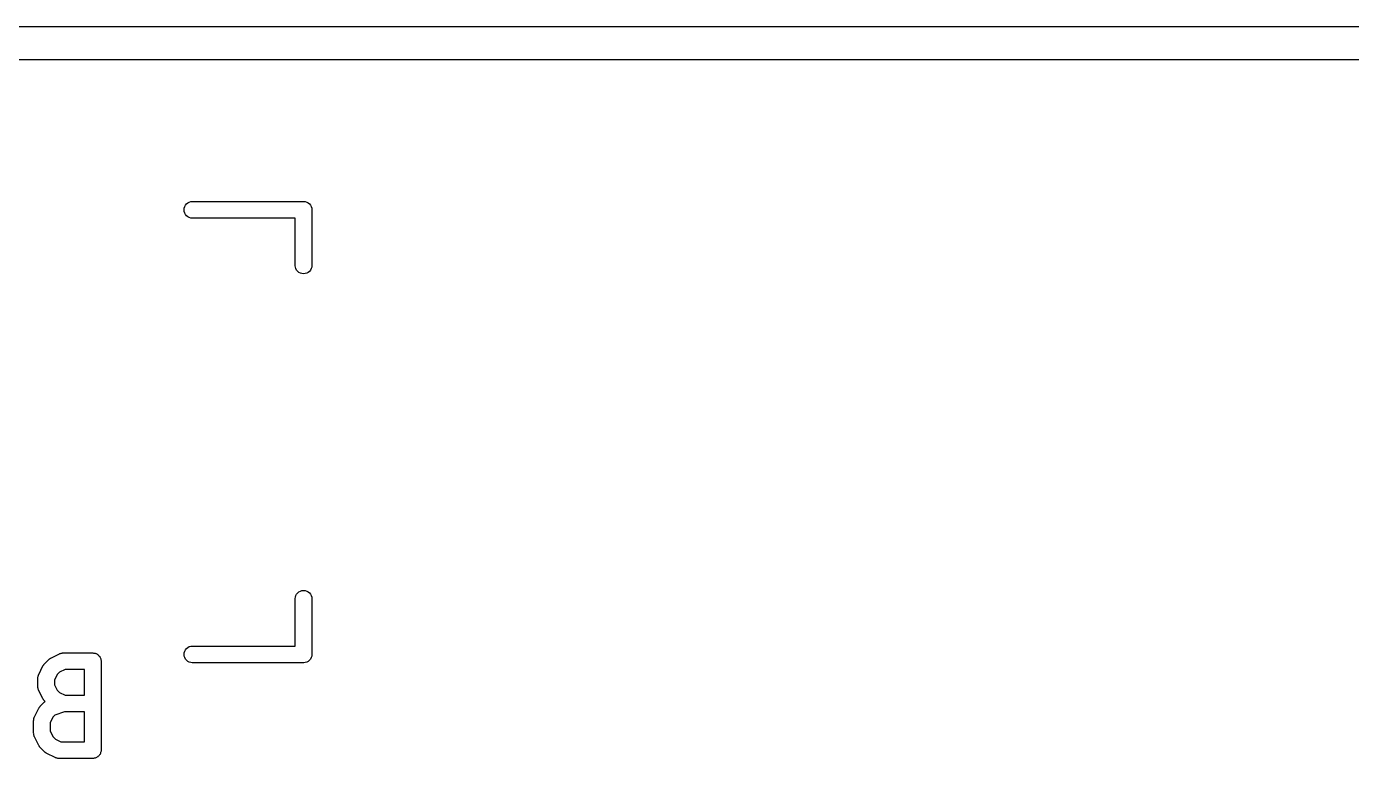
# Model space of a CAD drawing. Extents: x 2.95 to 6.9, y -5.52 to -1.96.
# Drawn here: x 4.1144 to 4.5839, y -2.2219 to -1.9626 of the extents above; entities that cross this region are included whole.
import ezdxf

# ---------------------------------------------------------------- set-up
doc = ezdxf.new("R2010")
doc.units = 0
doc.header["$MEASUREMENT"] = 0
doc.layers.add('BLACK', color=7, linetype='CONTINUOUS')

msp = doc.modelspace()

# ---------------------------------------------------------------- linework, layer by layer
at = {"layer": 'BLACK', "linetype": 'CONTINUOUS'}
for p, q in [((2.95305, -1.9626), (6.88947, -1.9626)), ((6.88386, -1.97441), (2.95866, -1.97441)), ((4.17026, -2.02756), (4.17032, -2.02698)), ((4.17032, -2.02814), (4.17026, -2.02756)), ((4.17032, -2.02698), (4.17049, -2.02642)), ((4.17049, -2.02869), (4.17032, -2.02814)), ((4.17049, -2.02642), (4.17076, -2.02591)), ((4.17076, -2.02591), (4.17113, -2.02546)), ((4.17113, -2.02546), (4.17158, -2.02509)), ((4.17158, -2.02509), (4.17209, -2.02482)), ((4.17209, -2.02482), (4.17265, -2.02465)), ((4.17265, -2.02465), (4.17308, -2.02461)), ((4.17308, -2.02461), (4.21245, -2.02461)), ((4.21245, -2.02461), (4.2126, -2.02459)), ((4.2126, -2.02459), (4.21274, -2.02461)), ((4.21274, -2.02461), (4.21318, -2.02465)), ((4.21318, -2.02465), (4.21373, -2.02482)), ((4.21373, -2.02482), (4.21425, -2.02509)), ((4.21425, -2.02509), (4.2147, -2.02546)), ((4.2147, -2.02546), (4.21507, -2.02591)), ((4.21507, -2.02591), (4.21534, -2.02642)), ((4.21534, -2.02642), (4.21551, -2.02698)), ((4.21551, -2.02698), (4.21557, -2.02756)), ((4.21557, -2.02756), (4.21555, -2.0277)), ((4.21555, -2.0277), (4.21555, -2.04739)), ((4.17076, -2.02921), (4.17049, -2.02869)), ((4.17113, -2.02966), (4.17076, -2.02921)), ((4.17158, -2.03003), (4.17113, -2.02966)), ((4.17209, -2.0303), (4.17158, -2.03003)), ((4.17265, -2.03047), (4.17209, -2.0303)), ((4.17308, -2.03051), (4.17265, -2.03047)), ((4.20965, -2.03051), (4.17308, -2.03051)), ((4.20965, -2.04739), (4.20965, -2.03051)), ((4.20969, -2.04782), (4.20965, -2.04739)), ((4.20986, -2.04838), (4.20969, -2.04782)), ((4.21013, -2.04889), (4.20986, -2.04838)), ((4.2105, -2.04934), (4.21013, -2.04889)), ((4.21095, -2.04971), (4.2105, -2.04934)), ((4.21146, -2.04999), (4.21095, -2.04971)), ((4.21202, -2.05015), (4.21146, -2.04999)), ((4.2126, -2.05021), (4.21202, -2.05015)), ((4.21318, -2.05015), (4.2126, -2.05021)), ((4.21373, -2.04999), (4.21318, -2.05015)), ((4.21425, -2.04971), (4.21373, -2.04999)), ((4.2147, -2.04934), (4.21425, -2.04971)), ((4.21507, -2.04889), (4.2147, -2.04934)), ((4.21534, -2.04838), (4.21507, -2.04889)), ((4.21551, -2.04782), (4.21534, -2.04838)), ((4.21555, -2.04739), (4.21551, -2.04782)), ((4.20969, -2.16478), (4.20986, -2.16422)), ((4.20986, -2.16422), (4.21013, -2.16371)), ((4.21013, -2.16371), (4.2105, -2.16326)), ((4.2105, -2.16326), (4.21095, -2.16289)), ((4.21095, -2.16289), (4.21146, -2.16261)), ((4.21146, -2.16261), (4.21202, -2.16244)), ((4.21202, -2.16244), (4.2126, -2.16239)), ((4.2126, -2.16239), (4.21318, -2.16244)), ((4.21318, -2.16244), (4.21373, -2.16261)), ((4.21373, -2.16261), (4.21425, -2.16289)), ((4.21425, -2.16289), (4.2147, -2.16326)), ((4.2147, -2.16326), (4.21507, -2.16371)), ((4.21507, -2.16371), (4.21534, -2.16422)), ((4.21534, -2.16422), (4.21551, -2.16478)), ((4.20965, -2.16521), (4.20969, -2.16478)), ((4.20965, -2.18209), (4.20965, -2.16521)), ((4.21551, -2.16478), (4.21555, -2.16521)), ((4.21555, -2.16521), (4.21555, -2.18489)), ((4.17076, -2.18339), (4.17113, -2.18294)), ((4.17113, -2.18294), (4.17158, -2.18257)), ((4.17158, -2.18257), (4.17209, -2.1823)), ((4.17209, -2.1823), (4.17265, -2.18213)), ((4.17265, -2.18213), (4.17308, -2.18209)), ((4.17308, -2.18209), (4.20965, -2.18209)), ((4.1208, -2.18839), (4.1223, -2.18689)), ((4.1223, -2.18689), (4.12233, -2.18686)), ((4.12233, -2.18686), (4.12246, -2.18676)), ((4.12246, -2.18676), (4.12258, -2.18664)), ((4.12258, -2.18664), (4.12269, -2.18658)), ((4.12269, -2.18658), (4.12278, -2.1865)), ((4.12278, -2.1865), (4.12293, -2.18642)), ((4.12293, -2.18642), (4.12307, -2.18634)), ((4.12307, -2.18634), (4.12607, -2.18484)), ((4.12607, -2.18484), (4.12611, -2.18482)), ((4.12611, -2.18482), (4.12619, -2.18479)), ((4.12619, -2.18479), (4.12627, -2.18475)), ((4.12627, -2.18475), (4.12646, -2.18469)), ((4.12646, -2.18469), (4.12665, -2.18462)), ((4.12665, -2.18462), (4.12673, -2.18461)), ((4.12673, -2.18461), (4.12682, -2.18458)), ((4.12682, -2.18458), (4.12702, -2.18456)), ((4.12702, -2.18456), (4.12722, -2.18453)), ((4.12722, -2.18453), (4.1273, -2.18453)), ((4.1273, -2.18453), (4.12739, -2.18452)), ((4.12739, -2.18452), (4.13789, -2.18452)), ((4.13789, -2.18452), (4.13791, -2.18452)), ((4.13791, -2.18452), (4.13791, -2.18452)), ((4.13791, -2.18452), (4.13791, -2.18452)), ((4.13791, -2.18452), (4.13793, -2.18452)), ((4.13793, -2.18452), (4.13821, -2.18456)), ((4.13821, -2.18456), (4.13848, -2.18458)), ((4.13848, -2.18458), (4.13849, -2.18459)), ((4.13849, -2.18459), (4.1385, -2.18459)), ((4.1385, -2.18459), (4.13877, -2.18467)), ((4.13877, -2.18467), (4.13903, -2.18475)), ((4.13903, -2.18475), (4.13904, -2.18476)), ((4.13904, -2.18476), (4.13905, -2.18476)), ((4.13905, -2.18476), (4.1393, -2.1849)), ((4.1393, -2.1849), (4.13954, -2.18503)), ((4.13954, -2.18503), (4.13955, -2.18504)), ((4.13955, -2.18504), (4.13956, -2.18504)), ((4.13956, -2.18504), (4.13977, -2.18522)), ((4.13977, -2.18522), (4.13998, -2.1854)), ((4.13998, -2.1854), (4.13999, -2.1854)), ((4.13999, -2.1854), (4.14, -2.18541)), ((4.14, -2.18541), (4.14017, -2.18563)), ((4.14017, -2.18563), (4.14035, -2.18584)), ((4.14035, -2.18584), (4.14035, -2.18585)), ((4.14035, -2.18585), (4.14036, -2.18586)), ((4.14036, -2.18586), (4.14049, -2.18611)), ((4.14049, -2.18611), (4.14062, -2.18635)), ((4.14062, -2.18635), (4.14062, -2.18636)), ((4.14062, -2.18636), (4.14063, -2.18637)), ((4.14063, -2.18637), (4.14071, -2.18664)), ((4.14071, -2.18664), (4.14079, -2.1869)), ((4.14079, -2.1869), (4.14079, -2.18691)), ((4.14079, -2.18691), (4.14079, -2.18692)), ((4.14079, -2.18692), (4.14081, -2.1872)), ((4.14081, -2.1872), (4.14084, -2.18748)), ((4.14084, -2.18748), (4.14084, -2.21897)), ((4.17026, -2.18504), (4.17032, -2.18446)), ((4.17032, -2.18562), (4.17026, -2.18504)), ((4.17032, -2.18446), (4.17049, -2.1839)), ((4.17049, -2.18617), (4.17032, -2.18562)), ((4.17049, -2.1839), (4.17076, -2.18339)), ((4.17076, -2.18669), (4.17049, -2.18617)), ((4.17113, -2.18714), (4.17076, -2.18669)), ((4.17158, -2.18751), (4.17113, -2.18714)), ((4.17209, -2.18778), (4.17158, -2.18751)), ((4.17265, -2.18795), (4.17209, -2.18778)), ((4.17308, -2.18799), (4.17265, -2.18795)), ((4.21318, -2.18795), (4.21274, -2.18799)), ((4.21373, -2.18778), (4.21318, -2.18795)), ((4.21425, -2.18751), (4.21373, -2.18778)), ((4.2147, -2.18714), (4.21425, -2.18751)), ((4.21507, -2.18669), (4.2147, -2.18714)), ((4.21534, -2.18617), (4.21507, -2.18669)), ((4.21551, -2.18562), (4.21534, -2.18617)), ((4.21557, -2.18504), (4.21551, -2.18562)), ((4.21555, -2.18489), (4.21557, -2.18504)), ((4.11854, -2.19269), (4.11862, -2.1925)), ((4.11862, -2.1925), (4.11868, -2.19231)), ((4.11868, -2.19231), (4.11872, -2.19224)), ((4.11872, -2.19224), (4.11875, -2.19216)), ((4.11875, -2.19216), (4.12025, -2.18916)), ((4.12025, -2.18916), (4.12027, -2.18912)), ((4.12027, -2.18912), (4.12036, -2.18898)), ((4.12036, -2.18898), (4.12044, -2.18883)), ((4.12044, -2.18883), (4.12052, -2.18874)), ((4.12052, -2.18874), (4.12058, -2.18864)), ((4.12058, -2.18864), (4.1207, -2.18852)), ((4.1207, -2.18852), (4.1208, -2.18839)), ((4.12532, -2.19223), (4.12434, -2.19417)), ((4.12614, -2.1914), (4.12532, -2.19223)), ((4.12809, -2.19043), (4.12614, -2.1914)), ((4.13494, -2.19043), (4.12809, -2.19043)), ((4.13494, -2.19952), (4.13494, -2.19043)), ((4.21245, -2.18799), (4.17308, -2.18799)), ((4.2126, -2.18801), (4.21245, -2.18799)), ((4.21274, -2.18799), (4.2126, -2.18801)), ((4.11844, -2.19343), (4.11845, -2.19335)), ((4.11844, -2.19348), (4.11844, -2.19343)), ((4.11844, -2.19648), (4.11844, -2.19348)), ((4.11845, -2.19656), (4.11844, -2.19648)), ((4.11844, -2.19665), (4.11845, -2.19656)), ((4.11847, -2.19685), (4.11844, -2.19665)), ((4.11845, -2.19326), (4.11848, -2.19306)), ((4.11845, -2.19335), (4.11845, -2.19326)), ((4.11849, -2.19705), (4.11847, -2.19685)), ((4.11848, -2.19306), (4.1185, -2.19286)), ((4.11852, -2.19713), (4.11849, -2.19705)), ((4.1185, -2.19286), (4.11853, -2.19278)), ((4.11853, -2.19722), (4.11852, -2.19713)), ((4.11853, -2.19278), (4.11854, -2.19269)), ((4.1186, -2.19741), (4.11853, -2.19722)), ((4.12434, -2.19417), (4.12434, -2.19578)), ((4.12434, -2.19578), (4.12532, -2.19773)), ((4.11866, -2.1976), (4.1186, -2.19741)), ((4.1187, -2.19768), (4.11866, -2.1976)), ((4.11873, -2.19776), (4.1187, -2.19768)), ((4.11875, -2.1978), (4.11873, -2.19776)), ((4.12025, -2.2008), (4.11875, -2.1978)), ((4.1193, -2.20339), (4.1208, -2.20189)), ((4.12034, -2.20094), (4.12025, -2.2008)), ((4.12041, -2.20108), (4.12034, -2.20094)), ((4.12049, -2.20118), (4.12041, -2.20108)), ((4.12056, -2.20128), (4.12049, -2.20118)), ((4.12067, -2.2014), (4.12056, -2.20128)), ((4.12077, -2.20153), (4.12067, -2.2014)), ((4.1208, -2.20156), (4.12077, -2.20153)), ((4.12097, -2.20173), (4.1208, -2.20156)), ((4.1208, -2.20189), (4.12083, -2.20186)), ((4.12083, -2.20186), (4.1209, -2.2018)), ((4.1209, -2.2018), (4.12096, -2.20174)), ((4.12096, -2.20174), (4.12097, -2.20173)), ((4.12532, -2.19773), (4.12614, -2.19855)), ((4.12614, -2.19855), (4.12809, -2.19952)), ((4.12809, -2.19952), (4.13494, -2.19952)), ((4.11725, -2.20715), (4.11875, -2.20415)), ((4.11875, -2.20415), (4.11877, -2.20412)), ((4.11877, -2.20412), (4.11886, -2.20398)), ((4.11886, -2.20398), (4.11894, -2.20383)), ((4.11894, -2.20383), (4.11902, -2.20374)), ((4.11902, -2.20374), (4.11908, -2.20363)), ((4.11908, -2.20363), (4.1192, -2.20351)), ((4.1192, -2.20351), (4.1193, -2.20339)), ((4.12449, -2.20656), (4.12382, -2.20722)), ((4.12787, -2.20543), (4.12449, -2.20656)), ((4.13494, -2.20543), (4.12787, -2.20543)), ((4.13494, -2.21602), (4.13494, -2.20543)), ((4.11694, -2.20843), (4.11695, -2.20835)), ((4.11694, -2.20847), (4.11694, -2.20843)), ((4.11694, -2.21297), (4.11694, -2.20847)), ((4.11695, -2.20826), (4.11698, -2.20806)), ((4.11695, -2.20835), (4.11695, -2.20826)), ((4.11698, -2.20806), (4.117, -2.20786)), ((4.117, -2.20786), (4.11703, -2.20778)), ((4.11703, -2.20778), (4.11704, -2.20769)), ((4.11704, -2.20769), (4.11712, -2.2075)), ((4.11712, -2.2075), (4.11718, -2.20731)), ((4.11718, -2.20731), (4.11722, -2.20723)), ((4.11722, -2.20723), (4.11725, -2.20715)), ((4.12382, -2.20722), (4.12284, -2.20917)), ((4.12284, -2.20917), (4.12284, -2.21228)), ((4.11695, -2.21306), (4.11694, -2.21297)), ((4.11694, -2.21315), (4.11695, -2.21306)), ((4.11698, -2.21335), (4.11694, -2.21315)), ((4.11699, -2.21355), (4.11698, -2.21335)), ((4.11702, -2.21363), (4.11699, -2.21355)), ((4.11703, -2.21372), (4.11702, -2.21363)), ((4.1171, -2.21391), (4.11703, -2.21372)), ((4.11716, -2.2141), (4.1171, -2.21391)), ((4.1172, -2.21418), (4.11716, -2.2141)), ((4.11723, -2.21426), (4.1172, -2.21418)), ((4.11725, -2.21429), (4.11723, -2.21426)), ((4.11875, -2.21729), (4.11725, -2.21429)), ((4.12284, -2.21228), (4.12382, -2.21422)), ((4.12382, -2.21422), (4.12464, -2.21505)), ((4.12464, -2.21505), (4.12659, -2.21602)), ((4.12659, -2.21602), (4.13494, -2.21602)), ((4.11884, -2.21743), (4.11875, -2.21729)), ((4.11891, -2.21758), (4.11884, -2.21743)), ((4.11899, -2.21768), (4.11891, -2.21758)), ((4.11906, -2.21778), (4.11899, -2.21768)), ((4.11917, -2.2179), (4.11906, -2.21778)), ((4.11927, -2.21803), (4.11917, -2.2179)), ((4.1193, -2.21806), (4.11927, -2.21803)), ((4.1208, -2.21956), (4.1193, -2.21806)), ((4.12093, -2.21967), (4.1208, -2.21956)), ((4.12105, -2.21978), (4.12093, -2.21967)), ((4.12115, -2.21985), (4.12105, -2.21978)), ((4.12125, -2.21993), (4.12115, -2.21985)), ((4.12139, -2.22), (4.12125, -2.21993)), ((4.12153, -2.2201), (4.12139, -2.22)), ((4.12157, -2.22011), (4.12153, -2.2201)), ((4.12457, -2.22161), (4.12157, -2.22011)), ((4.14033, -2.22064), (4.14015, -2.22085)), ((4.14034, -2.22062), (4.14033, -2.22063)), ((4.14033, -2.22063), (4.14033, -2.22064)), ((4.14047, -2.22038), (4.14034, -2.22062)), ((4.1406, -2.22014), (4.14047, -2.22038)), ((4.14061, -2.22013), (4.1406, -2.22014)), ((4.14069, -2.21985), (4.14061, -2.22012)), ((4.14061, -2.22012), (4.14061, -2.22013)), ((4.14078, -2.21959), (4.14069, -2.21985)), ((4.14081, -2.21929), (4.14078, -2.21957)), ((4.14078, -2.21957), (4.14078, -2.21958)), ((4.14078, -2.21958), (4.14078, -2.21959)), ((4.14084, -2.21901), (4.14081, -2.21929)), ((4.14084, -2.21897), (4.14084, -2.21899)), ((4.14084, -2.21899), (4.14084, -2.21899)), ((4.14084, -2.21899), (4.14084, -2.21899)), ((4.14084, -2.21899), (4.14084, -2.21901)), ((4.12465, -2.22164), (4.12457, -2.22161)), ((4.12473, -2.22169), (4.12465, -2.22164)), ((4.12492, -2.22175), (4.12473, -2.22169)), ((4.12511, -2.22182), (4.12492, -2.22175)), ((4.12519, -2.22183), (4.12511, -2.22182)), ((4.12528, -2.22186), (4.12519, -2.22183)), ((4.12548, -2.22188), (4.12528, -2.22186)), ((4.12568, -2.22192), (4.12548, -2.22188)), ((4.12576, -2.22192), (4.12568, -2.22192)), ((4.12585, -2.22193), (4.12576, -2.22192)), ((4.12589, -2.22193), (4.12585, -2.22193)), ((4.13789, -2.22193), (4.12589, -2.22193)), ((4.13817, -2.2219), (4.13789, -2.22193)), ((4.13844, -2.22187), (4.13817, -2.2219)), ((4.13845, -2.22187), (4.13844, -2.22187)), ((4.13846, -2.22187), (4.13845, -2.22187)), ((4.13873, -2.22179), (4.13846, -2.22187)), ((4.139, -2.22171), (4.13873, -2.22179)), ((4.13901, -2.2217), (4.139, -2.22171)), ((4.139, -2.22171), (4.139, -2.22171)), ((4.13926, -2.22157), (4.13901, -2.2217)), ((4.13951, -2.22144), (4.13926, -2.22157)), ((4.13952, -2.22143), (4.13951, -2.22144)), ((4.13951, -2.22144), (4.13951, -2.22144)), ((4.13974, -2.22126), (4.13952, -2.22143)), ((4.13995, -2.22108), (4.13974, -2.22126)), ((4.13996, -2.22107), (4.13995, -2.22108)), ((4.13997, -2.22107), (4.13996, -2.22107)), ((4.14015, -2.22085), (4.13997, -2.22107))]:
    msp.add_line(p, q, dxfattribs=at)

doc.saveas('drawing.dxf')
